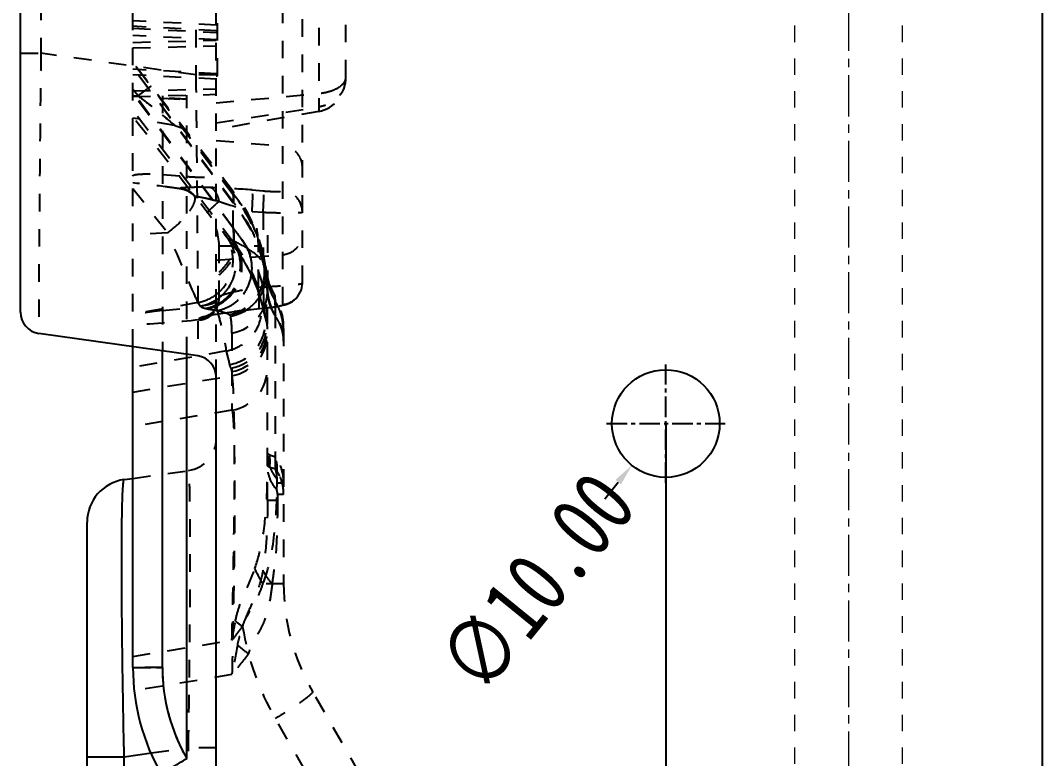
# Model space of a CAD drawing. Header units: millimetres. Extents: x 1205 to 2192, y -3369 to -2218.
# Drawn here: x 2003.7 to 2098.7, y -2623.1 to -2554.6 of the extents above; entities that cross this region are included whole.
import ezdxf

# ---------------------------------------------------------------- set-up
doc = ezdxf.new("R2010")
doc.units = ezdxf.units.MM
doc.header["$LTSCALE"] = 16.335
doc.header["$PDMODE"] = 3
doc.header["$PDSIZE"] = 0.3125
doc.linetypes.add('CENTER', pattern=[0.6, 0.375, -0.075, 0.075, -0.075])
doc.linetypes.add('HIDDEN', pattern=[0.2, 0.1, -0.1])
doc.layers.get('0').update_dxf_attribs({"linetype": 'CONTINUOUS'})
doc.layers.get('Defpoints').update_dxf_attribs({"linetype": 'CONTINUOUS'})
doc.layers.add('cool', color=153, linetype='HIDDEN', lineweight=9)
doc.layers.add('DEFAULT_2', color=8, linetype='HIDDEN')
doc.layers.add('DIM', color=3, linetype='CONTINUOUS')
doc.styles.get("Standard").update_dxf_attribs({"font": 'txt', "width": 0.8})
doc.dimstyles.new('11', dxfattribs={"dimtxt": 10, "dimasz": 10, "dimexe": 0, "dimexo": 0, "dimgap": 0, "dimtad": 0, "dimzin": 0, "dimdsep": 46, "dimtxsty": 'Standard', "dimcen": 0, "dimclrd": 4, "dimclre": 4, "dimclrt": 6, "dimazin": 0, "dimtfac": 1, "dimtofl": 0, "dimtmove": 0, "dimatfit": 3, "dimfxl": 0, "dimtolj": 1, "dimtzin": 0, "dimarcsym": 0})

# ---------------------------------------------------------------- blocks, each defined once
blk = doc.blocks.new('*D236')
at = {"layer": 'Defpoints', "color": 0, "transparency": 16777216}
for p in [(2063.658, -2592.018), (2098.658, -2661.018), (2063.658, -2692.704)]:
    blk.add_point(p, dxfattribs=at)
at = {"layer": 'DIM', "color": 4, "lineweight": -2, "transparency": 16777216}
for p, q in [((2063.658, -2592.018), (2063.658, -2692.704)), ((2098.658, -2661.018), (2098.658, -2692.704)), ((2065.658, -2692.704), (2074.752, -2692.704)), ((2096.658, -2692.704), (2092.352, -2692.704))]:
    blk.add_line(p, q, dxfattribs=at)
at = {"layer": 'DIM', "color": 4, "transparency": 16777216}
for points in [[(2065.658, -2692.371), (2065.658, -2693.038), (2063.658, -2692.704)], [(2096.658, -2692.371), (2096.658, -2693.038), (2098.658, -2692.704)]]:
    blk.add_solid(points, dxfattribs=at)
at = {"layer": 'DIM', "color": 6, "transparency": 16777216, "insert": (2083.552, -2692.704), "char_height": 6, "attachment_point": 5}
blk.add_mtext('\\A1;35.00', dxfattribs=at)
blk = doc.blocks.new('*D237')
at = {"layer": 'Defpoints', "color": 0, "transparency": 16777216}
for p in [(2066.812, -2588.139), (2060.503, -2595.898)]:
    blk.add_point(p, dxfattribs=at)
at = {"layer": 'DIM', "color": 4, "lineweight": -2, "transparency": 16777216}
blk.add_line((2057.98, -2599.001), (2059.242, -2597.449), dxfattribs=at)
at = {"layer": 'DIM', "color": 4, "transparency": 16777216}
blk.add_solid([(2058.983, -2597.239), (2059.5, -2597.66), (2060.503, -2595.898)], dxfattribs=at)
at = {"layer": 'DIM', "color": 6, "transparency": 16777216, "insert": (2051.671, -2606.76), "char_height": 6, "attachment_point": 5, "rotation": 50.88448}
blk.add_mtext('\\A1;∅10.00', dxfattribs=at)

msp = doc.modelspace()

# ---------------------------------------------------------------- linework, layer by layer
at = {"color": 7, "linetype": 'Continuous'}
for p, q in [((2098.658, -2661.018), (2098.658, -2281.018)), ((2003.707, -2581.673), (2003.707, -2489.85)), ((2020.176, -2585.726), (2005.429, -2583.653)), ((2014.159, -2614.659), (2014.159, -2584.88)), ((2016.898, -2614.66), (2016.898, -2585.265)), ((2019.159, -2623.131), (2019.159, -2585.583)), ((2021.898, -2661.018), (2021.898, -2587.706)), ((2013.341, -2597.221), (2014.159, -2597.106)), ((2009.898, -2660.135), (2009.898, -2601.182)), ((2009.898, -2622.968), (2013.341, -2622.968)), ((2013.341, -2622.968), (2015.881, -2622.611)), ((2013.341, -2660.652), (2013.341, -2622.968))]:
    msp.add_line(p, q, dxfattribs=at)
at = {"color": 1, "linetype": 'CENTER', "ltscale": 0.310989}
for p, q in [((2063.658, -2597.518), (2063.658, -2586.518)), ((2058.158, -2592.018), (2069.158, -2592.018))]:
    msp.add_line(p, q, dxfattribs=at)
msp.add_circle((2063.658, -2592.018), 5)
at = {"color": 7, "linetype": 'Continuous'}
for centre, radius, start, end in [((2005.707, -2581.673), 2, 180, 262), ((2019.898, -2587.706), 2, 0, 82), ((2013.898, -2601.182), 4, 98, 180), ((2034.159, -2614.659), 20, 180, 210), ((2033.898, -2614.659), 17, 180.00222, 209.89087)]:
    msp.add_arc(centre, radius, start, end, dxfattribs=at)
for points, knots in [([(2013.341, -2622.968), (2013.306, -2621.294), (2013.244, -2618.011), (2013.174, -2613.243), (2013.136, -2609.472), (2013.121, -2606.688), (2013.117, -2604.821), (2013.12, -2603.131), (2013.131, -2601.632), (2013.148, -2600.338), (2013.172, -2599.263), (2013.199, -2598.508), (2013.224, -2598.021), (2013.244, -2597.743), (2013.264, -2597.528), (2013.286, -2597.366), (2013.306, -2597.278), (2013.327, -2597.223), (2013.341, -2597.221)], [0, 0, 0, 0, 0.194896, 0.382384, 0.555174, 0.63397, 0.706632, 0.772471, 0.830832, 0.88118, 0.923043, 0.956053, 0.96915, 0.979932, 0.988387, 0.994514, 0.998335, 1, 1, 1, 1]), ([(2014.159, -2614.659), (2014.159, -2614.664), (2014.187, -2614.656), (2014.215, -2614.663), (2014.285, -2614.659), (2014.371, -2614.661), (2014.484, -2614.66), (2014.678, -2614.661), (2014.973, -2614.661), (2015.38, -2614.66), (2015.848, -2614.664), (2016.359, -2614.644), (2016.72, -2614.698), (2016.898, -2614.659)], [0, 0, 0, 0, 0.004733, 0.018806, 0.042135, 0.074506, 0.115654, 0.165216, 0.287825, 0.438127, 0.610971, 0.800427, 1, 1, 1, 1]), ([(2016.839, -2624.659), (2016.836, -2624.654), (2016.847, -2624.631), (2016.895, -2624.582), (2017.016, -2624.484), (2017.218, -2624.34), (2017.499, -2624.151), (2017.846, -2623.928), (2018.405, -2623.58), (2018.85, -2623.313), (2019.159, -2623.131)], [0, 0, 0, 0, 0.006988, 0.021965, 0.078389, 0.169416, 0.29184, 0.441639, 0.613754, 1, 1, 1, 1])]:
    msp.add_open_spline(points, degree=3, knots=knots, dxfattribs=at)
at = {"layer": 'cool', "ltscale": 0.932966}
for p, q in [((2075.658, -2648.018), (2075.658, -2440.018)), ((2085.658, -2648.018), (2085.658, -2440.018))]:
    msp.add_line(p, q, dxfattribs=at)
at = {"layer": 'cool', "color": 1, "linetype": 'CENTER', "ltscale": 0.621977}
msp.add_line((2080.658, -2661.018), (2080.658, -2440.018), dxfattribs=at)
at = {"layer": 'DEFAULT_2', "color": 8, "linetype": 'HIDDEN'}
for p, q in [((2021.898, -2587.706), (2021.898, -2483.985)), ((2014.159, -2584.88), (2014.159, -2487.653)), ((2020.003, -2486.853), (2020.003, -2559.637)), ((2005.603, -2490.856), (2005.603, -2557.613)), ((2028.072, -2580.957), (2028.072, -2528.382)), ((2029.898, -2578.974), (2029.898, -2528.276)), ((2031.419, -2538.935), (2031.419, -2563.024)), ((2021.998, -2559.717), (2021.998, -2540.562)), ((2033.898, -2541.906), (2033.898, -2560.057)), ((2021.898, -2555.011), (2014.159, -2554.605)), ((2021.898, -2555.526), (2014.159, -2555.12)), ((2014.159, -2555.288), (2021.898, -2555.704)), ((2021.898, -2556.378), (2014.159, -2555.962)), ((2014.159, -2556.615), (2021.898, -2556.412)), ((2014.159, -2557.13), (2021.898, -2556.938)), ((2003.707, -2557.613), (2005.603, -2557.613)), ((2020.003, -2559.637), (2005.603, -2557.613)), ((2023.48, -2570.451), (2014.159, -2558.521)), ((2023.456, -2570.663), (2014.159, -2558.521)), ((2023.465, -2570.777), (2014.159, -2558.521)), ((2023.48, -2571.452), (2014.159, -2558.959)), ((2023.48, -2571.554), (2014.159, -2558.959)), ((2021.898, -2559.521), (2014.159, -2559.115)), ((2021.898, -2560.036), (2014.159, -2559.63)), ((2021.898, -2559.637), (2020.003, -2559.637)), ((2021.898, -2559.708), (2021.998, -2559.717)), ((2014.159, -2561.125), (2021.898, -2560.933)), ((2014.631, -2561.586), (2014.159, -2560.983)), ((2023.48, -2573.836), (2014.159, -2561.24)), ((2023.48, -2573.87), (2014.159, -2561.376)), ((2014.159, -2561.64), (2021.898, -2561.437)), ((2014.159, -2561.572), (2014.631, -2561.586)), ((2014.685, -2561.626), (2014.631, -2561.586)), ((2016.898, -2561.568), (2016.898, -2585.265)), ((2019.159, -2585.583), (2019.159, -2561.509)), ((2021.898, -2562.221), (2031.419, -2561.376)), ((2016.898, -2561.785), (2019.159, -2561.905)), ((2021.898, -2564.083), (2031.419, -2562.612)), ((2023.505, -2575.196), (2014.159, -2562.954)), ((2023.48, -2575.476), (2014.159, -2563.546)), ((2018.039, -2564.322), (2014.159, -2563.638)), ((2031.419, -2563.024), (2021.898, -2564.703)), ((2021.898, -2565.718), (2028.072, -2566.243)), ((2016.898, -2568.895), (2019.159, -2569.07)), ((2014.159, -2570.173), (2017.392, -2574.311)), ((2018.564, -2570.219), (2018.523, -2570.167)), ((2025.222, -2570.322), (2026.246, -2570.404)), ((2023.48, -2573.87), (2023.48, -2571.452)), ((2025.222, -2572.307), (2026.246, -2572.389)), ((2026.246, -2572.389), (2026.246, -2579.315)), ((2017.392, -2574.311), (2014.159, -2574.458)), ((2026.659, -2574.521), (2026.659, -2579.542)), ((2022.159, -2575.507), (2025.811, -2575.507)), ((2022.159, -2580.374), (2022.159, -2575.507)), ((2023.505, -2575.196), (2023.48, -2575.475)), ((2025.811, -2579.356), (2025.811, -2575.507)), ((2021.898, -2576.847), (2028.072, -2576.323)), ((2025.811, -2579.356), (2026.246, -2579.315)), ((2026.659, -2599.162), (2026.659, -2579.685)), ((2019.989, -2580.33), (2020.178, -2580.787)), ((2025.932, -2580.095), (2025.904, -2580.009)), ((2025.94, -2580.121), (2025.939, -2580.118)), ((2020.178, -2580.787), (2014.159, -2581.846)), ((2016.898, -2581.509), (2019.159, -2581.286)), ((2020.178, -2580.787), (2020.426, -2581.105)), ((2021.65, -2581.461), (2021.71, -2581.472)), ((2021.71, -2581.472), (2021.751, -2581.48)), ((2021.751, -2581.48), (2021.899, -2581.506)), ((2021.899, -2581.506), (2021.987, -2581.522)), ((2025.668, -2581.362), (2026.262, -2581.306)), ((2025.811, -2581.342), (2025.826, -2581.347)), ((2026.246, -2581.3), (2026.262, -2581.306)), ((2020.334, -2582.397), (2020.334, -2582.236)), ((2020.998, -2582.036), (2020.961, -2582.05)), ((2021.23, -2581.919), (2020.998, -2582.036)), ((2027.409, -2596.238), (2027.409, -2582.02)), ((2028.159, -2583.181), (2028.159, -2606.908)), ((2023.354, -2583.615), (2023.354, -2590.777)), ((2022.826, -2585.274), (2014.159, -2586.799)), ((2014.159, -2589.087), (2023.354, -2587.575)), ((2023.354, -2590.777), (2014.159, -2592.289)), ((2014.159, -2597.106), (2019.315, -2596.381)), ((2026.878, -2595.959), (2026.659, -2595.959)), ((2028.159, -2598.591), (2027.582, -2598.591)), ((2027.582, -2598.591), (2027.582, -2599.162)), ((2027.582, -2599.162), (2026.659, -2599.162)), ((2028.159, -2606.908), (2026.237, -2606.908)), ((2014.159, -2613.647), (2023.354, -2612.135)), ((2016.898, -2614.659), (2014.159, -2614.661)), ((2016.898, -2614.66), (2016.898, -2614.708)), ((2023.354, -2615.337), (2014.277, -2616.83)), ((2035.218, -2624.493), (2030.839, -2616.908)), ((2031.756, -2626.993), (2027.377, -2619.408)), ((2015.881, -2622.611), (2019.315, -2622.128)), ((2021.898, -2622.128), (2019.315, -2622.128)), ((2019.315, -2628.967), (2019.315, -2622.128))]:
    msp.add_line(p, q, dxfattribs=at)
for points in [[(2018.039, -2564.321), (2018.617, -2564.518), (2019.212, -2564.992)], [(2025.904, -2580.009), (2025.884, -2579.95), (2025.861, -2579.881), (2025.834, -2579.803), (2025.802, -2579.711), (2025.764, -2579.606), (2025.721, -2579.488), (2025.672, -2579.359), (2025.618, -2579.218), (2025.557, -2579.066), (2025.49, -2578.904), (2025.417, -2578.733), (2025.337, -2578.552), (2025.25, -2578.363), (2025.157, -2578.166), (2025.056, -2577.964), (2024.949, -2577.755), (2024.835, -2577.542), (2024.715, -2577.324), (2024.587, -2577.104), (2024.453, -2576.88), (2024.313, -2576.655), (2024.166, -2576.429), (2024.013, -2576.203), (2023.854, -2575.976), (2023.69, -2575.751), (2023.622, -2575.66)], [(2027.328, -2580.132), (2026.813, -2579.005), (2026.544, -2577.829)], [(2026.262, -2581.306), (2027.203, -2581.197), (2027.877, -2581.084), (2028.404, -2580.948), (2028.943, -2580.696), (2029.454, -2580.239), (2029.803, -2579.584), (2029.898, -2578.974)], [(2022.159, -2580.247), (2022.139, -2580.532), (2021.94, -2581.153)], [(2020.961, -2582.05), (2020.972, -2582.046), (2021.098, -2582.013), (2021.344, -2581.958), (2021.697, -2581.889), (2022.149, -2581.81), (2022.696, -2581.724), (2023.332, -2581.633), (2024.048, -2581.541), (2024.831, -2581.449), (2025.668, -2581.362)], [(2021.94, -2581.153), (2021.599, -2581.626), (2021.23, -2581.919)]]:
    msp.add_lwpolyline(points, dxfattribs=at)
for centre, radius, start, end in [((2030.898, -2560.07), 3, 280, 0), ((2043.099, -2598.48), 46.6, 126.69054, 127.65414), ((1986.312, -2599.875), 47.623, 52.94382, 53.43242), ((1984.37, -2602.445), 50.845, 52.36244, 52.94286), ((1982.062, -2605.438), 54.625, 51.7742, 52.36232), ((2010.934, -2620.229), 50.589, 81.32525, 81.97563), ((2018.351, -2572.167), 2.008, 69.4903, 85.09923), ((2018.211, -2572.505), 2.313, 66.90651, 81.23048), ((2019.612, -2609.093), 39.031, 88.55511, 89.60293), ((2019.177, -2628.328), 58.27, 87.90367, 88.60441), ((2017.725, -2669.254), 99.222, 87.59199, 87.93028), ((2018.197, -2658.375), 88.333, 85.43814, 87.60108), ((1983.857, -2580.648), 40.82, 13.99408, 14.73695), ((1984.112, -2580.542), 40.565, 14.09528, 14.6219), ((2018.189, -2572.566), 2.378, 38.04476, 66.98085), ((2019.552, -2571.06), 0.377, 29.12172, 37.95683), ((2012.187, -2579.779), 14.494, 20.45846, 38.97284), ((2011.659, -2579.685), 15, 359.84045, 37.99873), ((2040.773, -2593.199), 28.673, 130.44169, 131.23832), ((2005.365, -2638.551), 69.245, 75.95181, 76.19056), ((2012.641, -2580.4), 14.055, 24.72178, 39.53941), ((2017.159, -2575.507), 5, 0, 37.99873), ((2012.457, -2582.949), 14.28, 34.84124, 39.47553), ((1807.438, -2668.463), 230.099, 22.52101, 24.15359), ((2019.494, -2576.873), 3.969, 303.64992, 32.24472), ((2019.537, -2576.813), 3.93, 32.24021, 37.98265), ((2019.795, -2577.139), 3.928, 32.42423, 37.97387), ((2019.703, -2577.183), 4.028, 14.47858, 32.26057), ((2020.202, -2577.318), 3.937, 29.23026, 36.45927), ((2024.805, -2570.574), 4.633, 251.92692, 253.8926), ((2020.352, -2577.337), 3.922, 30.41164, 36.11646), ((2012.594, -2582.853), 14.113, 30.16819, 34.83908), ((2012.833, -2580.305), 13.84, 23.75564, 24.7006), ((2012.925, -2580.266), 13.741, 13.09516, 23.75907), ((2012.389, -2579.685), 14.273, 8.66192, 20.38966), ((2011.66, -2584.709), 14.999, 10.90112, 37.99828), ((2012.012, -2584.28), 14.649, 7.12002, 38.32248), ((2020.107, -2577.372), 4.046, 19.06738, 29.23743), ((2020.237, -2577.402), 4.054, 13.10201, 30.38196), ((2018.101, -2586.123), 12.337, 57.13626, 59.6429), ((2019.732, -2577.165), 3.995, 327.17574, 14.32626), ((2020.143, -2577.36), 4.008, 13.31408, 19.07455), ((2021.151, -2577.567), 4.068, 344.49162, 5.44559), ((2023.873, -2578.478), 2.789, 19.11962, 19.73352), ((2022.39, -2577.961), 3.995, 280.35205, 348.68677), ((2022.56, -2578.104), 3.985, 324.04409, 350.44947), ((2031.807, -2577.856), 5.231, 185.19553, 194.07594), ((2019.701, -2577.143), 4.033, 308.41401, 327.15272), ((2022.526, -2578.085), 4.013, 329.39612, 345.977), ((2022.712, -2579.685), 3.948, 355.31469, 359.99107), ((2030.577, -2579.683), 3.918, 180.04185, 191.95205), ((2031.842, -2577.847), 5.267, 194.08905, 201.58721), ((2031.869, -2577.836), 5.296, 201.58401, 205.25808), ((2020.162, -2580.246), 1.998, 274.94057, 359.98151), ((2019.747, -2577.196), 3.963, 302.96484, 308.36538), ((2020.306, -2577.465), 3.957, 294.2312, 304.07424), ((2020.184, -2577.458), 3.927, 298.61257, 306.59972), ((2020.331, -2577.504), 3.911, 304.09463, 305.55056), ((2022.528, -2578.083), 4.013, 302.11547, 328.30975), ((2022.658, -2579.681), 4.001, 340.01412, 355.31916), ((2030.743, -2579.642), 4.089, 192.01993, 203.60164), ((2030.698, -2579.716), 4.044, 192.13934, 203.76088), ((2031.923, -2577.812), 5.355, 205.2572, 206.80425), ((2031.955, -2577.795), 5.391, 206.80762, 211.66253), ((2022.159, -2583.179), 6, 0, 30.52236), ((2005.886, -2581.982), 21.523, 0.14184, 3.61479), ((2006.906, -2581.924), 20.501, 2.77811, 3.63276), ((2022.572, -2583.511), 5.596, 20.81532, 31.03996), ((2022.229, -2575.375), 6.092, 257.45115, 258.8596), ((2020.153, -2577.405), 3.988, 296.44876, 298.61863), ((2021.272, -2577.759), 3.831, 280.75202, 284.18455), ((2021.251, -2577.677), 3.916, 284.19149, 290.05361), ((2022.553, -2578.109), 3.987, 280.08029, 318.11217), ((2022.655, -2579.672), 4.008, 322.36951, 334.97428), ((2022.698, -2579.694), 3.959, 334.99112, 339.97075), ((2030.917, -2579.57), 4.276, 203.56074, 206.50563), ((2030.842, -2579.655), 4.2, 203.72599, 205.90863), ((2031.043, -2579.552), 4.426, 205.96914, 214.81917), ((2031.103, -2579.474), 4.486, 206.54775, 214.58361), ((2004.69, -2582.014), 22.72, 359.98435, 2.73307), ((2022.663, -2583.473), 5.497, 10.43946, 20.79149), ((2022.461, -2582.605), 3.995, 279.95542, 10.92669), ((2012.34, -2583.616), 11.014, 0.00512, 8.23226), ((2022.575, -2582.932), 4.001, 280.04291, 6.71272), ((2022.681, -2579.691), 3.975, 279.96345, 322.3525), ((1985.678, -2582.049), 41.731, 359.99982, 0.16514), ((2023.66, -2584.682), 4.564, 33.71082, 34.76885), ((2023.788, -2584.6), 4.412, 26.28196, 33.7459), ((2023.963, -2584.511), 4.216, 23.73418, 26.24296), ((2022.702, -2583.464), 5.458, 0.01688, 10.41323), ((2022.667, -2583.249), 3.993, 279.91171, 359.94257), ((2024.305, -2584.397), 3.855, 0.04354, 12.04985), ((2022.667, -2583.641), 3.993, 279.91171, 359.94256), ((2012.344, -2588.642), 11.01, 11.00397, 17.81529), ((2022.667, -2586.844), 3.993, 279.91171, 359.94256), ((2018.898, -2593.41), 3, 278, 0), ((2023.155, -2597.382), 4.405, 6.79927, 15.04283), ((2024.512, -2598.417), 3.625, 30.79835, 36.94258), ((2022.846, -2597.418), 4.716, 358.91334, 6.79313), ((2024.537, -2598.398), 3.594, 25.00824, 30.74534), ((2022.52, -2597.411), 5.042, 351.37752, 358.91145), ((2030.729, -2595.536), 4.161, 216.67009, 219.22745), ((2001.459, -2602.602), 25.998, 350.46645, 353.46241), ((2048.159, -2606.908), 20, 180, 210), ((2068.362, -2556.589), 69.902, 230.27274, 230.97503), ((2049.043, -2606.902), 25.016, 189.18158, 209.99327), ((2068.388, -2558.796), 69.818, 230.3789, 231.4592)]:
    msp.add_arc(centre, radius, start, end, dxfattribs=at)
for points, knots in [([(2005.603, -2557.613), (2005.585, -2559.302), (2005.551, -2562.617), (2005.506, -2567.431), (2005.473, -2571.242), (2005.451, -2574.058), (2005.438, -2575.947), (2005.427, -2577.66), (2005.419, -2579.181), (2005.413, -2580.494), (2005.411, -2581.452), (2005.411, -2582.105), (2005.411, -2582.506), (2005.412, -2582.848), (2005.414, -2583.129), (2005.417, -2583.348), (2005.419, -2583.493), (2005.422, -2583.575), (2005.423, -2583.618), (2005.427, -2583.637), (2005.426, -2583.653), (2005.429, -2583.653)], [0, 0, 0, 0, 0.194578, 0.381889, 0.554665, 0.633529, 0.706319, 0.772327, 0.830907, 0.881481, 0.923553, 0.941268, 0.956712, 0.969845, 0.980639, 0.989066, 0.995106, 0.997227, 0.998749, 0.999671, 1, 1, 1, 1]), ([(2020.003, -2559.637), (2020.02, -2561.328), (2020.054, -2564.647), (2020.1, -2569.469), (2020.132, -2573.287), (2020.154, -2576.11), (2020.167, -2578.005), (2020.178, -2579.723), (2020.186, -2581.248), (2020.192, -2582.565), (2020.194, -2583.525), (2020.195, -2584.18), (2020.194, -2584.582), (2020.193, -2584.924), (2020.191, -2585.205), (2020.189, -2585.423), (2020.186, -2585.568), (2020.183, -2585.65), (2020.182, -2585.692), (2020.178, -2585.709), (2020.179, -2585.726), (2020.176, -2585.726)], [0, 0, 0, 0, 0.194426, 0.381687, 0.554526, 0.63345, 0.706311, 0.772393, 0.831038, 0.88166, 0.923757, 0.941474, 0.956912, 0.970031, 0.980802, 0.989199, 0.9952, 0.9973, 0.998799, 0.999696, 1, 1, 1, 1]), ([(2015.859, -2560.697), (2015.858, -2560.695), (2015.845, -2560.7), (2015.816, -2560.714), (2015.746, -2560.76), (2015.639, -2560.833), (2015.492, -2560.938), (2015.312, -2561.07), (2015.02, -2561.288), (2014.79, -2561.463), (2014.631, -2561.586)], [0, 0, 0, 0, 0.005536, 0.019502, 0.073484, 0.161323, 0.280919, 0.428961, 0.601875, 1, 1, 1, 1]), ([(2033.898, -2560.024), (2033.898, -2560.33), (2033.77, -2560.957), (2033.227, -2561.765), (2032.412, -2562.355), (2031.757, -2562.56), (2031.419, -2562.612)], [0, 0, 0, 0, 0.23619, 0.480062, 0.735254, 1, 1, 1, 1]), ([(2033.898, -2559.888), (2033.898, -2560.07), (2033.731, -2560.483), (2033.394, -2560.74), (2033.196, -2560.859)], [0, 0, 0, 0, 0.441961, 1, 1, 1, 1]), ([(2014.631, -2561.586), (2015.003, -2561.861), (2016.161, -2562.745), (2017.284, -2563.674), (2018.039, -2564.321)], [0, 0, 0, 0, 0.317452, 1, 1, 1, 1]), ([(2033.196, -2560.859), (2032.948, -2561.008), (2032.364, -2561.239), (2031.749, -2561.346), (2031.419, -2561.376)], [0, 0, 0, 0, 0.465384, 1, 1, 1, 1]), ([(2018.039, -2564.321), (2018.286, -2564.534), (2017.112, -2563.531), (2016.654, -2563.162), (2016.113, -2562.725), (2015.862, -2562.527)], [0, 0, 0, 0, 0.347183, 0.65906, 1, 1, 1, 1]), ([(2018.039, -2564.321), (2018.286, -2564.534), (2017.112, -2563.531), (2016.654, -2563.162), (2016.113, -2562.725), (2015.862, -2562.527)], [0, 0, 0, 0, 0.347183, 0.65906, 1, 1, 1, 1]), ([(2018.039, -2564.321), (2018.286, -2564.534), (2017.112, -2563.531), (2016.654, -2563.162), (2016.113, -2562.725), (2015.862, -2562.527)], [0, 0, 0, 0, 0.347183, 0.65906, 1, 1, 1, 1]), ([(2018.039, -2564.321), (2018.286, -2564.534), (2017.112, -2563.531), (2016.654, -2563.162), (2016.113, -2562.725), (2015.862, -2562.527)], [0, 0, 0, 0, 0.347183, 0.65906, 1, 1, 1, 1]), ([(2018.039, -2564.321), (2018.286, -2564.534), (2017.112, -2563.531), (2016.654, -2563.162), (2016.113, -2562.725), (2015.862, -2562.527)], [0, 0, 0, 0, 0.347183, 0.65906, 1, 1, 1, 1]), ([(2018.039, -2564.321), (2018.286, -2564.534), (2017.112, -2563.531), (2016.654, -2563.162), (2016.113, -2562.725), (2015.862, -2562.527)], [0, 0, 0, 0, 0.347183, 0.65906, 1, 1, 1, 1]), ([(2018.039, -2564.321), (2018.286, -2564.534), (2017.112, -2563.531), (2016.654, -2563.162), (2016.113, -2562.725), (2015.862, -2562.527)], [0, 0, 0, 0, 0.347183, 0.65906, 1, 1, 1, 1]), ([(2029.898, -2568.179), (2029.898, -2567.939), (2029.804, -2567.455), (2029.404, -2566.832), (2028.801, -2566.394), (2028.317, -2566.263), (2028.072, -2566.243)], [0, 0, 0, 0, 0.246849, 0.495479, 0.746712, 1, 1, 1, 1]), ([(2014.159, -2569.005), (2014.159, -2568.98), (2014.24, -2568.926), (2014.388, -2568.895), (2014.64, -2568.858), (2015.128, -2568.83), (2015.893, -2568.832), (2016.543, -2568.868), (2016.898, -2568.895)], [0, 0, 0, 0, 0.027408, 0.084662, 0.174983, 0.296146, 0.615439, 1, 1, 1, 1]), ([(2019.159, -2569.07), (2019.514, -2569.097), (2020.166, -2569.132), (2021.011, -2569.135), (2021.562, -2569.08), (2021.828, -2569.006), (2021.898, -2568.936), (2021.898, -2568.906)], [0, 0, 0, 0, 0.382149, 0.699331, 0.909599, 0.967922, 1, 1, 1, 1]), ([(2017.996, -2570.135), (2017.718, -2570.096), (2016.441, -2569.923), (2015.161, -2569.773), (2014.159, -2569.668)], [0, 0, 0, 0, 0.218072, 1, 1, 1, 1]), ([(2018.523, -2570.167), (2018.519, -2570.162), (2018.518, -2570.141), (2018.555, -2570.127), (2018.604, -2570.112), (2018.724, -2570.094), (2018.929, -2570.078), (2019.11, -2570.071), (2019.215, -2570.068)], [0, 0, 0, 0, 0.026052, 0.068024, 0.142062, 0.249934, 0.564843, 1, 1, 1, 1]), ([(2019.215, -2570.068), (2019.265, -2570.067), (2019.488, -2570.062), (2019.71, -2570.062), (2019.883, -2570.063)], [0, 0, 0, 0, 0.225109, 1, 1, 1, 1]), ([(2021.908, -2570.608), (2021.87, -2570.541), (2021.725, -2570.319), (2021.494, -2570.136), (2021.309, -2570.097)], [0, 0, 0, 0, 0.290273, 1, 1, 1, 1]), ([(2019.897, -2571.397), (2019.905, -2571.367), (2019.931, -2571.262), (2019.943, -2571.151), (2019.937, -2571.073)], [0, 0, 0, 0, 0.277874, 1, 1, 1, 1]), ([(2019.924, -2570.925), (2019.922, -2570.922), (2019.923, -2570.906), (2019.956, -2570.908), (2019.996, -2570.905), (2020.097, -2570.917), (2020.26, -2570.942), (2020.404, -2570.97), (2020.486, -2570.986)], [0, 0, 0, 0, 0.020736, 0.060593, 0.136028, 0.246955, 0.567762, 1, 1, 1, 1]), ([(2020.486, -2570.986), (2020.587, -2571.007), (2021.058, -2571.106), (2021.526, -2571.218), (2021.893, -2571.308)], [0, 0, 0, 0, 0.213949, 1, 1, 1, 1]), ([(2022.173, -2571.377), (2022.16, -2571.306), (2022.103, -2571.04), (2022.007, -2570.781), (2021.908, -2570.608)], [0, 0, 0, 0, 0.267644, 1, 1, 1, 1]), ([(2023.48, -2571.452), (2023.489, -2571.391), (2023.517, -2571.128), (2023.493, -2570.861), (2023.456, -2570.663)], [0, 0, 0, 0, 0.235812, 1, 1, 1, 1]), ([(2026.659, -2579.765), (2026.659, -2578.156), (2026.1, -2574.907), (2024.481, -2572.036), (2023.465, -2570.777)], [0, 0, 0, 0, 0.498503, 1, 1, 1, 1]), ([(2023.465, -2570.777), (2023.477, -2570.845), (2023.514, -2571.102), (2023.513, -2571.366), (2023.48, -2571.554)], [0, 0, 0, 0, 0.265677, 1, 1, 1, 1]), ([(2025.222, -2572.307), (2025.241, -2572.067), (2025.27, -2571.621), (2025.286, -2571.09), (2025.282, -2570.736), (2025.272, -2570.542), (2025.254, -2570.412), (2025.238, -2570.341), (2025.222, -2570.322)], [0, 0, 0, 0, 0.361136, 0.673969, 0.798288, 0.895634, 0.963263, 1, 1, 1, 1]), ([(2026.246, -2570.404), (2026.482, -2570.423), (2026.913, -2570.451), (2027.423, -2570.464), (2027.748, -2570.458), (2027.918, -2570.44), (2028.015, -2570.426), (2028.072, -2570.395), (2028.072, -2570.379)], [0, 0, 0, 0, 0.383733, 0.703956, 0.826044, 0.9169, 0.974087, 1, 1, 1, 1]), ([(2026.246, -2572.389), (2026.265, -2572.15), (2026.294, -2571.703), (2026.311, -2571.172), (2026.306, -2570.818), (2026.296, -2570.625), (2026.278, -2570.494), (2026.262, -2570.423), (2026.246, -2570.404)], [0, 0, 0, 0, 0.36105, 0.673837, 0.798159, 0.895529, 0.963203, 1, 1, 1, 1]), ([(2029.898, -2572.362), (2029.898, -2571.88), (2029.517, -2570.881), (2028.553, -2570.421), (2028.072, -2570.379)], [0, 0, 0, 0, 0.499167, 1, 1, 1, 1]), ([(2019.445, -2572.26), (2019.499, -2572.183), (2019.679, -2571.912), (2019.834, -2571.619), (2019.897, -2571.397)], [0, 0, 0, 0, 0.290763, 1, 1, 1, 1]), ([(2021.099, -2572.429), (2021.094, -2572.422), (2021.104, -2572.389), (2021.136, -2572.345), (2021.196, -2572.273), (2021.325, -2572.138), (2021.552, -2571.921), (2021.755, -2571.741), (2021.872, -2571.638)], [0, 0, 0, 0, 0.024349, 0.07578, 0.157376, 0.269276, 0.580569, 1, 1, 1, 1]), ([(2022.173, -2571.377), (2022.414, -2571.461), (2023.419, -2571.806), (2024.441, -2572.102), (2025.222, -2572.307)], [0, 0, 0, 0, 0.239767, 1, 1, 1, 1]), ([(2026.659, -2580.315), (2026.659, -2578.747), (2026.099, -2575.569), (2024.488, -2572.778), (2023.48, -2571.554)], [0, 0, 0, 0, 0.497255, 1, 1, 1, 1]), ([(2017.392, -2574.311), (2017.803, -2573.994), (2018.536, -2573.356), (2019.185, -2572.628), (2019.445, -2572.26)], [0, 0, 0, 0, 0.53547, 1, 1, 1, 1]), ([(2026.246, -2572.389), (2026.489, -2572.398), (2026.962, -2572.415), (2027.646, -2572.434), (2028.27, -2572.445), (2028.813, -2572.447), (2029.256, -2572.44), (2029.556, -2572.427), (2029.733, -2572.411), (2029.82, -2572.397), (2029.87, -2572.387), (2029.898, -2572.37), (2029.898, -2572.362)], [0, 0, 0, 0, 0.198878, 0.387693, 0.559983, 0.709831, 0.832098, 0.922643, 0.955066, 0.978618, 0.993288, 1, 1, 1, 1]), ([(2026.659, -2582.596), (2026.659, -2581.028), (2026.099, -2577.85), (2024.488, -2575.059), (2023.48, -2573.836)], [0, 0, 0, 0, 0.497255, 1, 1, 1, 1]), ([(2023.48, -2573.836), (2023.51, -2574.114), (2023.547, -2574.565), (2023.546, -2575.026), (2023.505, -2575.196)], [0, 0, 0, 0, 0.615496, 1, 1, 1, 1]), ([(2023.529, -2574.542), (2023.528, -2574.492), (2023.517, -2574.267), (2023.498, -2574.044), (2023.48, -2573.87)], [0, 0, 0, 0, 0.223659, 1, 1, 1, 1]), ([(2022.954, -2574.781), (2022.969, -2574.792), (2023.041, -2574.842), (2023.121, -2574.88), (2023.184, -2574.907)], [0, 0, 0, 0, 0.21117, 1, 1, 1, 1]), ([(2023.184, -2574.907), (2023.198, -2574.914), (2023.259, -2574.939), (2023.321, -2574.962), (2023.368, -2574.979)], [0, 0, 0, 0, 0.233646, 1, 1, 1, 1]), ([(2023.52, -2575.025), (2023.523, -2574.991), (2023.535, -2574.83), (2023.534, -2574.669), (2023.529, -2574.542)], [0, 0, 0, 0, 0.212594, 1, 1, 1, 1]), ([(2023.52, -2575.025), (2023.587, -2575.061), (2023.861, -2575.208), (2024.133, -2575.359), (2024.336, -2575.478)], [0, 0, 0, 0, 0.244925, 1, 1, 1, 1]), ([(2028.072, -2576.323), (2028.317, -2576.302), (2028.801, -2576.172), (2029.404, -2575.734), (2029.804, -2575.112), (2029.898, -2574.628), (2029.898, -2574.389)], [0, 0, 0, 0, 0.253404, 0.504682, 0.753263, 1, 1, 1, 1]), ([(2022.159, -2577.967), (2022.411, -2577.718), (2022.846, -2577.244), (2023.285, -2576.623), (2023.494, -2576.169), (2023.589, -2575.842), (2023.563, -2575.583), (2023.48, -2575.476)], [0, 0, 0, 0, 0.358707, 0.651255, 0.767179, 0.862174, 1, 1, 1, 1]), ([(2022.159, -2578.23), (2022.43, -2577.977), (2022.9, -2577.492), (2023.38, -2576.854), (2023.615, -2576.383), (2023.724, -2576.044), (2023.707, -2575.773), (2023.622, -2575.66)], [0, 0, 0, 0, 0.358498, 0.652153, 0.76851, 0.86358, 1, 1, 1, 1]), ([(2024.795, -2575.76), (2024.964, -2575.861), (2025.54, -2576.237), (2026.053, -2576.732), (2026.308, -2577.153)], [0, 0, 0, 0, 0.285694, 1, 1, 1, 1]), ([(2022.525, -2580.61), (2023.144, -2580.151), (2024.13, -2578.832), (2024.221, -2577.19), (2024.043, -2576.437)], [0, 0, 0, 0, 0.499422, 1, 1, 1, 1]), ([(2022.605, -2580.686), (2023.24, -2580.232), (2024.257, -2578.91), (2024.362, -2577.246), (2024.185, -2576.483)], [0, 0, 0, 0, 0.499178, 1, 1, 1, 1]), ([(2026.308, -2577.153), (2026.329, -2577.184), (2026.402, -2577.307), (2026.462, -2577.437), (2026.499, -2577.536)], [0, 0, 0, 0, 0.263918, 1, 1, 1, 1]), ([(2026.504, -2577.53), (2026.518, -2577.631), (2026.561, -2578.041), (2026.541, -2578.458), (2026.49, -2578.765)], [0, 0, 0, 0, 0.247433, 1, 1, 1, 1]), ([(2026.598, -2578.33), (2026.653, -2578.934), (2026.872, -2579.738), (2027.259, -2580.451), (2027.366, -2580.625)], [0, 0, 0, 0, 0.747715, 1, 1, 1, 1]), ([(2022.75, -2579.978), (2023.179, -2579.849), (2024.196, -2579.617), (2025.223, -2579.44), (2025.811, -2579.356)], [0, 0, 0, 0, 0.429665, 1, 1, 1, 1]), ([(2025.893, -2580.817), (2025.893, -2580.714), (2025.883, -2580.227), (2025.847, -2579.74), (2025.811, -2579.356)], [0, 0, 0, 0, 0.210075, 1, 1, 1, 1]), ([(2026.246, -2579.315), (2026.489, -2579.303), (2026.963, -2579.279), (2027.647, -2579.238), (2028.27, -2579.194), (2028.813, -2579.149), (2029.256, -2579.105), (2029.556, -2579.067), (2029.733, -2579.036), (2029.82, -2579.015), (2029.87, -2579), (2029.898, -2578.982), (2029.898, -2578.974)], [0, 0, 0, 0, 0.198364, 0.38671, 0.558645, 0.708331, 0.83069, 0.921599, 0.954292, 0.978151, 0.993133, 1, 1, 1, 1]), ([(2026.329, -2580.776), (2026.329, -2580.673), (2026.318, -2580.185), (2026.283, -2579.698), (2026.246, -2579.315)], [0, 0, 0, 0, 0.210063, 1, 1, 1, 1]), ([(2026.659, -2579.599), (2026.661, -2580.006), (2026.797, -2580.835), (2027.173, -2581.583), (2027.409, -2581.929)], [0, 0, 0, 0, 0.492513, 1, 1, 1, 1]), ([(2026.659, -2579.685), (2026.659, -2580.097), (2026.792, -2580.938), (2027.171, -2581.698), (2027.409, -2582.049)], [0, 0, 0, 0, 0.492573, 1, 1, 1, 1]), ([(2028.072, -2580.957), (2028.553, -2580.915), (2029.518, -2580.455), (2029.898, -2579.455), (2029.898, -2578.974)], [0, 0, 0, 0, 0.500774, 1, 1, 1, 1]), ([(2021.898, -2580.665), (2021.898, -2580.696), (2021.825, -2580.77), (2021.67, -2580.84), (2021.42, -2580.924), (2020.934, -2581.042), (2020.17, -2581.173), (2019.516, -2581.251), (2019.159, -2581.286)], [0, 0, 0, 0, 0.032914, 0.093793, 0.185814, 0.306983, 0.622218, 1, 1, 1, 1]), ([(2022.159, -2580.247), (2022.159, -2580.226), (2022.219, -2580.178), (2022.329, -2580.123), (2022.518, -2580.05), (2022.665, -2580.004), (2022.75, -2579.978)], [0, 0, 0, 0, 0.095519, 0.291778, 0.594828, 1, 1, 1, 1]), ([(2022.594, -2581.355), (2022.955, -2581.223), (2023.644, -2580.851), (2024.194, -2580.294), (2024.424, -2579.984)], [0, 0, 0, 0, 0.499036, 1, 1, 1, 1]), ([(2022.826, -2585.274), (2023.382, -2585.175), (2024.465, -2584.734), (2025.66, -2583.466), (2026.227, -2581.819), (2026.112, -2580.657), (2025.94, -2580.12)], [0, 0, 0, 0, 0.250273, 0.50041, 0.750299, 1, 1, 1, 1]), ([(2027.328, -2580.132), (2027.325, -2580.122), (2027.339, -2580.214), (2027.337, -2580.259), (2027.355, -2580.44), (2027.362, -2580.554), (2027.366, -2580.625)], [0, 0, 0, 0, 0.064076, 0.254878, 0.567605, 1, 1, 1, 1]), ([(2027.366, -2580.625), (2027.363, -2580.568), (2027.352, -2580.411), (2027.339, -2580.255), (2027.331, -2580.156)], [0, 0, 0, 0, 0.366643, 1, 1, 1, 1]), ([(2028.159, -2583.462), (2028.159, -2582.968), (2028.023, -2581.973), (2027.623, -2581.051), (2027.366, -2580.625)], [0, 0, 0, 0, 0.498349, 1, 1, 1, 1]), ([(2016.898, -2581.509), (2016.541, -2581.544), (2016.027, -2581.605), (2015.378, -2581.707), (2014.97, -2581.784), (2014.64, -2581.858), (2014.388, -2581.933), (2014.241, -2581.991), (2014.159, -2582.05), (2014.159, -2582.076)], [0, 0, 0, 0, 0.380582, 0.550172, 0.698213, 0.820077, 0.912079, 0.971559, 1, 1, 1, 1]), ([(2020.334, -2582.397), (2020.669, -2582.369), (2021.319, -2582.137), (2021.77, -2581.622), (2021.919, -2581.341)], [0, 0, 0, 0, 0.513674, 1, 1, 1, 1]), ([(2020.334, -2582.236), (2020.334, -2582.222), (2020.374, -2582.191), (2020.449, -2582.159), (2020.58, -2582.115), (2020.844, -2582.044), (2021.292, -2581.948), (2021.953, -2581.828), (2022.766, -2581.701), (2023.702, -2581.573), (2024.731, -2581.45), (2025.444, -2581.376), (2025.811, -2581.342)], [0, 0, 0, 0, 0.007441, 0.022867, 0.047029, 0.079945, 0.170952, 0.29305, 0.442258, 0.613652, 0.80177, 1, 1, 1, 1]), ([(2020.434, -2581.114), (2020.477, -2581.167), (2020.637, -2581.254), (2020.803, -2581.298), (2020.905, -2581.321)], [0, 0, 0, 0, 0.397439, 1, 1, 1, 1]), ([(2021.052, -2581.352), (2021.1, -2581.361), (2021.299, -2581.399), (2021.499, -2581.435), (2021.65, -2581.461)], [0, 0, 0, 0, 0.244727, 1, 1, 1, 1]), ([(2021.919, -2581.341), (2022.071, -2581.843), (2022.423, -2583.144), (2022.691, -2584.464), (2022.826, -2585.274)], [0, 0, 0, 0, 0.390208, 1, 1, 1, 1]), ([(2021.987, -2581.522), (2022.048, -2581.534), (2022.267, -2581.577), (2022.484, -2581.633), (2022.637, -2581.684)], [0, 0, 0, 0, 0.278532, 1, 1, 1, 1]), ([(2022.637, -2581.684), (2022.683, -2581.699), (2022.842, -2581.757), (2022.997, -2581.83), (2023.097, -2581.898)], [0, 0, 0, 0, 0.286188, 1, 1, 1, 1]), ([(2025.826, -2581.347), (2025.841, -2581.345), (2025.865, -2581.286), (2025.879, -2581.19), (2025.892, -2581.02), (2025.893, -2580.891), (2025.893, -2580.817)], [0, 0, 0, 0, 0.08613, 0.280426, 0.588197, 1, 1, 1, 1]), ([(2026.246, -2581.3), (2026.485, -2581.277), (2026.92, -2581.229), (2027.43, -2581.154), (2027.753, -2581.089), (2027.921, -2581.045), (2028.017, -2581.011), (2028.072, -2580.974), (2028.072, -2580.957)], [0, 0, 0, 0, 0.383348, 0.701691, 0.823121, 0.914163, 0.972612, 1, 1, 1, 1]), ([(2026.262, -2581.306), (2026.277, -2581.304), (2026.301, -2581.244), (2026.315, -2581.149), (2026.327, -2580.979), (2026.329, -2580.85), (2026.329, -2580.776)], [0, 0, 0, 0, 0.086135, 0.28043, 0.588198, 1, 1, 1, 1]), ([(2023.097, -2581.898), (2023.111, -2581.909), (2023.163, -2581.947), (2023.209, -2581.995), (2023.236, -2582.033)], [0, 0, 0, 0, 0.276421, 1, 1, 1, 1]), ([(2026.548, -2582.464), (2026.533, -2582.407), (2026.479, -2582.21), (2026.417, -2582.015), (2026.389, -2581.873)], [0, 0, 0, 0, 0.290772, 1, 1, 1, 1]), ([(2026.659, -2583.253), (2026.659, -2583.182), (2026.648, -2582.917), (2026.598, -2582.654), (2026.548, -2582.464)], [0, 0, 0, 0, 0.263952, 1, 1, 1, 1]), ([(2028.159, -2584.293), (2028.159, -2583.881), (2028.026, -2583.04), (2027.648, -2582.28), (2027.409, -2581.929)], [0, 0, 0, 0, 0.492573, 1, 1, 1, 1]), ([(2023.354, -2612.135), (2023.392, -2610.6), (2023.459, -2607.58), (2023.536, -2603.182), (2023.584, -2599.096), (2023.602, -2595.472), (2023.591, -2592.804), (2023.564, -2591), (2023.538, -2589.923), (2023.504, -2589.044), (2023.467, -2588.368), (2023.419, -2587.901), (2023.385, -2587.657), (2023.354, -2587.575)], [0, 0, 0, 0, 0.187488, 0.368687, 0.537074, 0.686394, 0.811086, 0.862751, 0.9067, 0.942584, 0.970171, 0.989307, 1, 1, 1, 1]), ([(2023.354, -2590.777), (2023.385, -2590.859), (2023.419, -2591.104), (2023.467, -2591.57), (2023.504, -2592.246), (2023.538, -2593.125), (2023.564, -2594.202), (2023.591, -2596.007), (2023.602, -2598.674), (2023.584, -2602.298), (2023.536, -2606.384), (2023.46, -2610.783), (2023.392, -2613.802), (2023.354, -2615.337)], [0, 0, 0, 0, 0.01069, 0.029823, 0.057408, 0.093289, 0.137239, 0.188905, 0.313594, 0.462905, 0.631284, 0.812493, 1, 1, 1, 1]), ([(2026.878, -2595.959), (2026.842, -2595.858), (2026.716, -2595.452), (2026.659, -2595.024), (2026.659, -2594.707)], [0, 0, 0, 0, 0.25413, 1, 1, 1, 1]), ([(2026.853, -2594.933), (2026.824, -2594.917), (2026.74, -2594.865), (2026.659, -2594.775), (2026.659, -2594.707)], [0, 0, 0, 0, 0.333158, 1, 1, 1, 1]), ([(2027.409, -2595.125), (2027.3, -2595.097), (2027.111, -2595.045), (2026.926, -2594.974), (2026.853, -2594.933)], [0, 0, 0, 0, 0.574468, 1, 1, 1, 1]), ([(2027.391, -2598.021), (2027.158, -2597.707), (2026.789, -2597.027), (2026.659, -2596.263), (2026.659, -2595.895)], [0, 0, 0, 0, 0.515365, 1, 1, 1, 1]), ([(2027.409, -2596.238), (2027.298, -2596.218), (2027.106, -2596.177), (2026.868, -2596.095), (2026.715, -2596.014), (2026.659, -2595.93), (2026.659, -2595.895)], [0, 0, 0, 0, 0.395102, 0.685022, 0.878786, 1, 1, 1, 1]), ([(2027.498, -2597.102), (2027.526, -2596.933), (2027.601, -2596.275), (2027.54, -2595.599), (2027.409, -2595.125)], [0, 0, 0, 0, 0.25768, 1, 1, 1, 1]), ([(2028.159, -2597.517), (2028.159, -2597.086), (2028.041, -2596.232), (2027.654, -2595.46), (2027.409, -2595.125)], [0, 0, 0, 0, 0.509789, 1, 1, 1, 1]), ([(2019.315, -2622.128), (2019.341, -2620.45), (2019.388, -2617.158), (2019.44, -2612.376), (2019.469, -2608.593), (2019.481, -2605.8), (2019.484, -2603.929), (2019.481, -2602.237), (2019.473, -2600.738), (2019.46, -2599.449), (2019.442, -2598.38), (2019.422, -2597.631), (2019.403, -2597.15), (2019.388, -2596.877), (2019.373, -2596.67), (2019.356, -2596.511), (2019.343, -2596.437), (2019.327, -2596.38), (2019.315, -2596.381)], [0, 0, 0, 0, 0.195409, 0.383496, 0.556951, 0.635998, 0.708851, 0.774777, 0.833137, 0.883365, 0.925001, 0.957664, 0.970552, 0.981108, 0.989312, 0.995167, 0.998688, 1, 1, 1, 1]), ([(2025.493, -2605.471), (2025.752, -2604.697), (2026.266, -2602.723), (2026.605, -2599.524), (2026.659, -2597.133), (2026.659, -2595.959)], [0, 0, 0, 0, 0.25438, 0.634137, 1, 1, 1, 1]), ([(2027.498, -2597.102), (2027.429, -2597.016), (2027.17, -2596.666), (2026.979, -2596.267), (2026.878, -2595.959)], [0, 0, 0, 0, 0.254694, 1, 1, 1, 1]), ([(2028.159, -2598.591), (2028.159, -2598.44), (2028.131, -2597.854), (2027.978, -2597.273), (2027.794, -2596.879)], [0, 0, 0, 0, 0.257265, 1, 1, 1, 1]), ([(2026.237, -2606.908), (2026.812, -2605.45), (2027.415, -2602.287), (2027.541, -2599.119), (2027.569, -2597.512)], [0, 0, 0, 0, 0.493661, 1, 1, 1, 1]), ([(2027.569, -2597.511), (2027.57, -2597.435), (2027.565, -2597.299), (2027.539, -2597.151), (2027.498, -2597.102)], [0, 0, 0, 0, 0.543373, 1, 1, 1, 1]), ([(2027.569, -2597.512), (2027.654, -2597.51), (2027.773, -2597.512), (2027.92, -2597.516), (2028.004, -2597.52), (2028.067, -2597.52), (2028.118, -2597.522), (2028.14, -2597.517), (2028.159, -2597.52), (2028.159, -2597.517)], [0, 0, 0, 0, 0.431762, 0.604009, 0.745905, 0.856621, 0.935912, 0.983683, 1, 1, 1, 1]), ([(2027.582, -2598.59), (2027.582, -2598.512), (2027.575, -2598.371), (2027.547, -2598.219), (2027.505, -2598.167)], [0, 0, 0, 0, 0.543801, 1, 1, 1, 1]), ([(2026.659, -2599.162), (2026.659, -2600.223), (2026.614, -2602.384), (2026.418, -2604.542), (2026.239, -2605.628)], [0, 0, 0, 0, 0.490783, 1, 1, 1, 1]), ([(2027.582, -2599.162), (2027.582, -2600.234), (2027.549, -2602.37), (2027.41, -2604.504), (2027.288, -2605.562)], [0, 0, 0, 0, 0.501663, 1, 1, 1, 1]), ([(2023.685, -2610.35), (2023.764, -2609.923), (2023.993, -2609.079), (2024.488, -2607.871), (2025.035, -2606.689), (2025.356, -2605.882), (2025.493, -2605.471)], [0, 0, 0, 0, 0.250392, 0.500808, 0.750593, 1, 1, 1, 1]), ([(2026.239, -2605.628), (2026.14, -2606.233), (2025.83, -2607.426), (2025.05, -2609.093), (2024.307, -2610.778), (2023.976, -2611.971), (2023.865, -2612.576)], [0, 0, 0, 0, 0.249749, 0.498522, 0.749305, 1, 1, 1, 1]), ([(2026.237, -2606.908), (2026.164, -2606.788), (2025.892, -2606.323), (2025.65, -2605.839), (2025.493, -2605.471)], [0, 0, 0, 0, 0.259163, 1, 1, 1, 1]), ([(2027.098, -2606.908), (2027.007, -2606.803), (2026.682, -2606.404), (2026.4, -2605.969), (2026.239, -2605.63)], [0, 0, 0, 0, 0.270453, 1, 1, 1, 1]), ([(2024.347, -2610.894), (2024.436, -2610.53), (2024.766, -2609.851), (2025.359, -2608.918), (2025.866, -2607.939), (2026.123, -2607.255), (2026.237, -2606.908)], [0, 0, 0, 0, 0.254092, 0.504743, 0.752157, 1, 1, 1, 1]), ([(2027.098, -2606.908), (2027.025, -2607.486), (2026.869, -2608.627), (2026.508, -2610.024), (2026.037, -2611.062), (2025.607, -2611.808), (2025.162, -2612.56), (2024.948, -2613.116), (2024.887, -2613.406)], [0, 0, 0, 0, 0.252521, 0.49886, 0.621232, 0.74516, 0.871691, 1, 1, 1, 1]), ([(2023.354, -2612.135), (2023.53, -2611.937), (2023.852, -2611.516), (2024.184, -2611.102), (2024.347, -2610.894)], [0, 0, 0, 0, 0.499961, 1, 1, 1, 1]), ([(2024.887, -2613.406), (2024.635, -2613.731), (2024.127, -2614.377), (2023.62, -2615.024), (2023.354, -2615.337)], [0, 0, 0, 0, 0.500052, 1, 1, 1, 1]), ([(2016.898, -2614.708), (2016.898, -2616.174), (2017.296, -2619.117), (2018.429, -2621.86), (2019.159, -2623.131)], [0, 0, 0, 0, 0.500031, 1, 1, 1, 1]), ([(2030.839, -2616.908), (2030.857, -2616.94), (2030.78, -2617.068), (2030.618, -2617.225), (2030.317, -2617.481), (2029.907, -2617.784), (2029.387, -2618.145), (2028.54, -2618.702), (2027.856, -2619.123), (2027.377, -2619.408)], [0, 0, 0, 0, 0.025637, 0.082487, 0.172396, 0.293004, 0.440924, 0.611757, 1, 1, 1, 1])]:
    msp.add_open_spline(points, degree=3, knots=knots, dxfattribs=at)
for points in [[(2019.159, -2561.898), (2018.405, -2561.859), (2017.652, -2561.821), (2016.898, -2561.782)], [(2019.924, -2570.925), (2019.703, -2570.641), (2019.391, -2570.413), (2019.054, -2570.287)], [(2019.937, -2571.073), (2019.932, -2571.015), (2019.919, -2570.956), (2019.894, -2570.903)], [(2025.811, -2575.507), (2025.811, -2574.422), (2025.608, -2573.32), (2025.222, -2572.307)], [(2022.891, -2574.722), (2022.909, -2574.744), (2022.931, -2574.764), (2022.954, -2574.781)], [(2023.61, -2576.185), (2023.506, -2575.779), (2023.335, -2575.386), (2023.11, -2575.033)], [(2025.201, -2577.179), (2025.154, -2576.689), (2025.015, -2576.2), (2024.795, -2575.76)], [(2026.311, -2578.737), (2026.414, -2578.219), (2026.414, -2577.67), (2026.308, -2577.153)], [(2026.419, -2579.058), (2026.542, -2578.565), (2026.57, -2578.039), (2026.499, -2577.536)], [(2024.424, -2579.984), (2024.717, -2579.588), (2024.94, -2579.129), (2025.072, -2578.654)], [(2026.659, -2579.764), (2026.659, -2580.033), (2026.688, -2580.303), (2026.744, -2580.566)], [(2020.178, -2580.787), (2020.714, -2580.691), (2021.24, -2580.478), (2021.694, -2580.177)], [(2020.426, -2581.105), (2020.947, -2581.012), (2021.459, -2580.809), (2021.903, -2580.521)], [(2020.434, -2581.114), (2020.952, -2581.021), (2021.461, -2580.819), (2021.904, -2580.533)], [(2021.919, -2581.341), (2022.075, -2581.047), (2022.159, -2580.706), (2022.159, -2580.374)], [(2020.905, -2581.321), (2021.259, -2581.254), (2021.606, -2581.136), (2021.929, -2580.976)], [(2021.052, -2581.352), (2021.353, -2581.294), (2021.649, -2581.2), (2021.929, -2581.074)], [(2023.236, -2582.033), (2023.737, -2581.943), (2024.229, -2581.753), (2024.66, -2581.483)], [(2020.334, -2582.397), (2018.276, -2582.566), (2016.218, -2582.735), (2014.159, -2582.903)], [(2028.074, -2583.593), (2028.017, -2583.326), (2027.932, -2583.064), (2027.822, -2582.814)], [(2023.273, -2586.872), (2023.227, -2586.771), (2023.178, -2586.668), (2023.155, -2586.559)], [(2023.354, -2587.182), (2023.354, -2587.075), (2023.316, -2586.97), (2023.273, -2586.872)], [(2026.878, -2595.959), (2026.91, -2595.619), (2026.902, -2595.272), (2026.853, -2594.933)], [(2023.354, -2612.135), (2023.47, -2611.541), (2023.576, -2610.945), (2023.685, -2610.35)], [(2023.865, -2612.576), (2023.696, -2613.497), (2023.529, -2614.418), (2023.354, -2615.338)]]:
    msp.add_open_spline(points, degree=3, dxfattribs=at)

# ---------------------------------------------------------------- dimensions: what is measured, and where the dimension line sits
at = {"layer": 'DIM'}
dim = msp.add_diameter_dim_2p(p1=(2066.812, -2588.139), p2=(2060.503, -2595.898), dimstyle='11', override={"dimtxt": 6, "dimasz": 2}, dxfattribs=at)
dim.commit()
dim.dimension.update_dxf_attribs({"geometry": '*D237', "text_midpoint": (2051.671, -2606.76)})
dim = msp.add_linear_dim(base=(2063.658, -2692.704), p1=(2098.658, -2661.018), p2=(2063.658, -2592.018), dimstyle='11', override={"dimtxt": 6, "dimasz": 2}, dxfattribs=at)
dim.commit()
dim.dimension.update_dxf_attribs({"geometry": '*D236', "text_midpoint": (2083.552, -2692.704), "dimtype": 160})

doc.saveas('drawing.dxf')
